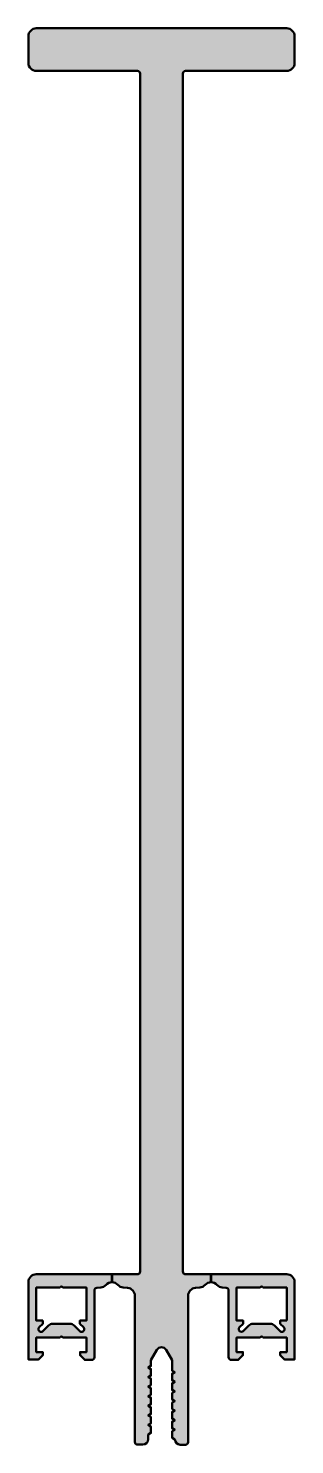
# Model space of a CAD drawing. Extents: x -25 to 25, y -16 to 250.
import ezdxf

# ---------------------------------------------------------------- set-up
doc = ezdxf.new("R2010")
doc.units = 0
doc.layers.add('0S-Alu contour', color=7, linetype='Continuous', lineweight=50)
doc.layers.add('0S-Alu hatch', color=252, linetype='Continuous', lineweight=25)

# ---------------------------------------------------------------- blocks, each defined once
blk = doc.blocks.new('323870__09F9A1A9_8A09_4E8E_88E8_DA9F33B94DBA_')
at = {"layer": '0S-Alu hatch'}
h = blk.add_hatch(color=256, dxfattribs=at)
edge = h.paths.add_edge_path()
edge.add_line((23.49996032714843, 250.1000061000001), (-23.50000915524559, 250.1000061))
edge.add_arc((-23.50000915524555, 248.6000061), 1.499999999999973, 90.0000000000016, 179.9996502944812)
edge.add_line((-25.00000915521758, 248.6000152552734), (-25.00003967279577, 243.6000152552736))
edge.add_arc((-23.50003967282379, 243.6000061000001), 1.499999999999914, 179.9996502944812, 270)
edge.add_line((-23.50003967282379, 242.1000061000002), (-4.499551391601613, 242.1000061000001))
edge.add_ellipse((-4.49955139160167, 241.6000061000001), major_axis=(-0.5, 0), ratio=1, start_angle=180, end_angle=269.9999999999935, ccw=False)
edge.add_line((-3.99955139160167, 241.6000061000001), (-3.999551391601642, 16.5995635951173))
edge.add_ellipse((-4.499551391601642, 16.5995635951173), major_axis=(-0.5, 0), ratio=1, start_angle=90, end_angle=180, ccw=False)
edge.add_line((-4.499551391601642, 16.0995635951173), (-9.28999924, 16.0995635951173))
edge.add_line((-9.28999924, 16.0995635951173), (-9.28999924, 14.59996428917909))
edge.add_ellipse((-9.294345414528575, 13.11173197948963), major_axis=(-1.488238655873675, 0), ratio=1, start_angle=222.0196708088822, end_angle=269.83267615681945, ccw=False)
edge.add_arc((-7.077859569621125, 15.11591096573762), 1.499999999999993, 222.2202372269051, 265.5837240970991)
edge.add_line((-7.193362953475471, 13.62036458788163), (-6.383860306547575, 13.55784543344842))
edge.add_ellipse((-6.499307250976528, 12.06229469775873), major_axis=(-1.499999999999991, 0), ratio=1, start_angle=180, end_angle=265.5858863410852, ccw=False)
edge.add_line((-4.999307250976536, 12.06229469775872), (-4.999307250976528, -15.40036011093738))
edge.add_arc((-4.499307250976528, -15.40036011093738), 0.5000000000000036, 180, 270)
edge.add_line((-4.499307250976528, -15.90036011093738), (-3.500039672851642, -15.90036011093738))
edge.add_arc((-3.500039672851642, -14.90036011093738), 1, 270, 360)
edge.add_line((-2.500039672851642, -14.90036011093738), (-2.50003967285167, -14.00533215872214))
edge.add_line((-2.50003967285167, -14.00533215872214), (-1.999978637695392, -13.69937134140613))
edge.add_line((-1.999978637695392, -13.69937134140613), (-1.999978637695392, -12.49276733749988))
edge.add_line((-1.999978637695392, -12.49276733749988), (-2.500039672851642, -12.20382690781238))
edge.add_line((-2.500039672851642, -12.20382690781238), (-1.999978637695392, -11.91476440781238))
edge.add_line((-1.999978637695392, -11.91476440781238), (-1.999978637695392, -10.69277954453113))
edge.add_line((-1.999978637695392, -10.69277954453113), (-2.500039672851642, -10.40383911484363))
edge.add_line((-2.500039672851642, -10.40383911484363), (-1.999978637695392, -10.11477661484363))
edge.add_line((-1.999978637695392, -10.11477661484363), (-1.999978637695392, -8.891937259374885))
edge.add_line((-1.999978637695392, -8.891937259374885), (-2.500039672851642, -8.603851321874886))
edge.add_line((-2.500039672851642, -8.603851321874886), (-1.999978637695392, -8.314910892187399))
edge.add_line((-1.999978637695392, -8.314910892187399), (-1.999978637695392, -7.091949466406131))
edge.add_line((-1.999978637695392, -7.091949466406131), (-2.500039672851642, -6.803863528906134))
edge.add_line((-2.500039672851642, -6.803863528906134), (-1.999978637695392, -6.514923099218638))
edge.add_line((-1.999978637695392, -6.514923099218638), (-1.999978637695392, -5.291946414648307))
edge.add_line((-1.999978637695392, -5.291946414648307), (-2.500039672851642, -5.003860477148307))
edge.add_line((-2.500039672851642, -5.003860477148307), (-1.997598266601642, -4.713421993076543))
edge.add_line((-1.997598266601642, -4.713421993076543), (-1.997598266601642, -3.493299439578382))
edge.add_line((-1.997598266601642, -3.493299439578382), (-2.500039672851642, -3.20384216660145))
edge.add_line((-2.500039672851642, -3.20384216660145), (-1.997598266601642, -2.91352633391655))
edge.add_line((-1.997598266601642, -2.91352633391655), (-1.997598266601642, -1.693311646609636))
edge.add_line((-1.997598266601642, -1.693311646609636), (-2.500039672851642, -1.403854373632697))
edge.add_line((-2.500039672851642, -1.403854373632697), (-1.997598266601642, -1.113538540947789))
edge.add_line((-1.997598266601642, -1.113538540947789), (-1.997598266601642, -0.0545806919920651))
edge.add_line((-1.997598266601642, -0.0545806919920651), (-0.8633179286505595, 1.90989749839381))
edge.add_ellipse((0.0026906144018426, 1.40986829588634), major_axis=(-1, 0), ratio=1, start_angle=209.9318184979771, end_angle=329.9980679588502, ccw=False)
edge.add_line((0.8693104007148216, 1.9088373790677), (1.999777221679607, -0.0545806919920651))
edge.add_line((1.999777221679607, -0.0545806919920651), (2.000387573242107, -2.014907840429586))
edge.add_line((2.000387573242107, -2.014907840429586), (2.500082397460971, -2.303848270117072))
edge.add_line((2.500082397460971, -2.303848270117072), (2.000082397460971, -2.591934207617068))
edge.add_line((2.000082397460971, -2.591934207617068), (2.000387573242107, -3.814895633398325))
edge.add_line((2.000387573242107, -3.814895633398325), (2.500082397460971, -4.103836063085807))
edge.add_line((2.500082397460971, -4.103836063085807), (2.000082397460971, -4.391922000585807))
edge.add_line((2.000082397460971, -4.391922000585807), (2.000387573242107, -5.614791873632704))
edge.add_line((2.000387573242107, -5.614791873632704), (2.500082397460971, -5.903839114843634))
edge.add_line((2.500082397460971, -5.903839114843634), (2.000082397460971, -6.191925052343634))
edge.add_line((2.000082397460971, -6.191925052343634), (2.000387573242107, -7.414886478124884))
edge.add_line((2.000387573242107, -7.414886478124884), (2.500082397460971, -7.703826907812384))
edge.add_line((2.500082397460971, -7.703826907812384), (2.000082397460971, -7.991912845312382))
edge.add_line((2.000082397460971, -7.991912845312382), (2.000387573242107, -9.214935306249883))
edge.add_line((2.000387573242107, -9.214935306249883), (2.500082397460971, -9.503875735937397))
edge.add_line((2.500082397460971, -9.503875735937397), (2.000082397460971, -9.791961673437395))
edge.add_line((2.000082397460971, -9.791961673437395), (2.000387573242107, -11.01480102890613))
edge.add_line((2.000387573242107, -11.01480102890613), (2.500082397460971, -11.30386352890613))
edge.add_line((2.500082397460971, -11.30386352890613), (2.000082397460971, -11.59280395859363))
edge.add_line((2.000082397460971, -11.59280395859363), (2.000387573242107, -12.81478882187488))
edge.add_line((2.000387573242107, -12.81478882187488), (2.500082397460971, -13.10385132187488))
edge.add_line((2.500082397460971, -13.10385132187488), (2.000082397460971, -13.39279175156238))
edge.add_line((2.000082397460971, -13.39279175156238), (2.000387573242107, -14.59939575546863))
edge.add_line((2.000387573242107, -14.59939575546863), (2.521840906861569, -14.90190904089476))
edge.add_arc((3.522364505917721, -14.90282936770847), 1.000524022335174, 179.9472967680264, 269.8704782764112)
edge.add_line((3.520102742719905, -15.90335083359363), (4.500753784179607, -15.90335083359363))
edge.add_arc((4.500753784179607, -15.40335083359364), 0.4999999999999965, 270, 360)
edge.add_line((5.000753784179604, -15.40335083359364), (5.000753784179607, 12.06258681220972))
edge.add_ellipse((6.500753784179607, 12.06258681220973), major_axis=(-1.5, 0), ratio=1, start_angle=274.41411365891537, end_angle=360, ccw=False)
edge.add_line((6.38530683975064, 13.55813754789943), (7.191001352348052, 13.62033200737371))
edge.add_arc((7.075554407919042, 15.11588274306341), 1.500000000000002, 274.414113658917, 317.7795529899989)
edge.add_ellipse((9.320863292355677, 13.04648110986747), major_axis=(-1.553584454530158, 0), ratio=1, start_angle=271.13829784667087, end_angle=316.90501297959776, ccw=False)
edge.add_line((9.29000019, 14.59975897498715), (9.29000019, 16.09996032363295))
edge.add_line((9.29000019, 16.09996032363295), (4.500570678710943, 16.09996032363295))
edge.add_ellipse((4.500570678710943, 16.59996032363294), major_axis=(-0.4999999999999929, 0), ratio=1, start_angle=3.1077829873993323e-05, end_angle=90, ccw=False)
edge.add_line((4.000570678711024, 16.59996005236564), (4.000448608398556, 241.6000058287329))
edge.add_ellipse((4.500448608398414, 241.6000061000002), major_axis=(-0.4999999999999315, 0), ratio=1, start_angle=-90.00000000000159, end_angle=3.1077829873993323e-05, ccw=False)
edge.add_line((4.500448608398428, 242.1000061000001), (23.49996032714841, 242.1000061000001))
edge.add_arc((23.49996032714836, 243.6000061000001), 1.499999999999992, 270.0000000000021, 360)
edge.add_line((24.99996032714835, 243.6000061000001), (24.99996032714836, 248.6000061000001))
edge.add_arc((23.49996032714839, 248.6000061000001), 1.499999999999971, 0, 89.99999999999837)
at = {"layer": '0S-Alu contour', "color": 7}
for points in [[(23.49996032714843, 250.1000061000001), (-23.50000915524559, 250.1000061)], [(-25.00000915521758, 248.6000152552734), (-25.00003967279577, 243.6000152552736)], [(24.99996032714835, 243.6000061000001), (24.99996032714836, 248.6000061000001)], [(-23.50003967282379, 242.1000061000002), (-4.499551391601613, 242.1000061000001)], [(4.500448608398428, 242.1000061000001), (23.49996032714841, 242.1000061000001)], [(-3.99955139160167, 241.6000061000001), (-3.999551391601642, 16.5995635951173)], [(4.000570678711024, 16.59996005236564), (4.000448608398556, 241.6000058287329)], [(-4.499551391601642, 16.0995635951173), (-9.28999924, 16.0995635951173), (-9.28999924, 14.59996428917909)], [(9.29000019, 14.59975897498715), (9.29000019, 16.09996032363295), (4.500570678710943, 16.09996032363295)], [(-7.193362953475471, 13.62036458788163), (-6.383860306547575, 13.55784543344842)], [(6.38530683975064, 13.55813754789943), (7.191001352348052, 13.62033200737371)], [(-4.999307250976536, 12.06229469775872), (-4.999307250976528, -15.40036011093738)], [(5.000753784179604, -15.40335083359364), (5.000753784179607, 12.06258681220972)], [(-2.500039672851642, -14.90036011093738), (-2.50003967285167, -14.00533215872214), (-1.999978637695392, -13.69937134140613), (-1.999978637695392, -12.49276733749988), (-2.500039672851642, -12.20382690781238), (-1.999978637695392, -11.91476440781238), (-1.999978637695392, -10.69277954453113), (-2.500039672851642, -10.40383911484363), (-1.999978637695392, -10.11477661484363), (-1.999978637695392, -8.891937259374885), (-2.500039672851642, -8.603851321874886), (-1.999978637695392, -8.314910892187399), (-1.999978637695392, -7.091949466406131), (-2.500039672851642, -6.803863528906134), (-1.999978637695392, -6.514923099218638), (-1.999978637695392, -5.291946414648307), (-2.500039672851642, -5.003860477148307), (-1.997598266601642, -4.713421993076543), (-1.997598266601642, -3.493299439578382), (-2.500039672851642, -3.20384216660145), (-1.997598266601642, -2.91352633391655), (-1.997598266601642, -1.693311646609636), (-2.500039672851642, -1.403854373632697), (-1.997598266601642, -1.113538540947789), (-1.997598266601642, -0.0545806919920651), (-0.8633179286505595, 1.90989749839381)], [(0.8693104007148216, 1.9088373790677), (1.999777221679607, -0.0545806919920651), (2.000387573242107, -2.014907840429586), (2.500082397460971, -2.303848270117072), (2.000082397460971, -2.591934207617068), (2.000387573242107, -3.814895633398325), (2.500082397460971, -4.103836063085807), (2.000082397460971, -4.391922000585807), (2.000387573242107, -5.614791873632704), (2.500082397460971, -5.903839114843634), (2.000082397460971, -6.191925052343634), (2.000387573242107, -7.414886478124884), (2.500082397460971, -7.703826907812384), (2.000082397460971, -7.991912845312382), (2.000387573242107, -9.214935306249883), (2.500082397460971, -9.503875735937397), (2.000082397460971, -9.791961673437395), (2.000387573242107, -11.01480102890613), (2.500082397460971, -11.30386352890613), (2.000082397460971, -11.59280395859363), (2.000387573242107, -12.81478882187488), (2.500082397460971, -13.10385132187488), (2.000082397460971, -13.39279175156238), (2.000387573242107, -14.59939575546863), (2.521840906861569, -14.90190904089476)], [(-4.499307250976528, -15.90036011093738), (-3.500039672851642, -15.90036011093738)], [(3.520102742719905, -15.90335083359363), (4.500753784179607, -15.90335083359363)]]:
    blk.add_lwpolyline(points, dxfattribs=at)
for centre, radius, start, end in [((-23.50000915524555, 248.6000061), 1.499999999999973, 90.0000000000016, 179.9996502944812), ((23.49996032714839, 248.6000061000001), 1.499999999999971, 0, 89.99999999999837), ((-23.50003967282379, 243.6000061000001), 1.499999999999914, 179.9996502944812, 270), ((23.49996032714836, 243.6000061000001), 1.499999999999992, 270.0000000000021, 0), ((-7.077859569621125, 15.11591096573762), 1.499999999999993, 222.2202372269051, 265.5837240970991), ((7.075554407919042, 15.11588274306341), 1.500000000000002, 274.414113658917, 317.7795529899989), ((-4.499307250976528, -15.40036011093738), 0.5000000000000036, 180, 270), ((-3.500039672851642, -14.90036011093738), 1, 270, 0), ((3.522364505917721, -14.90282936770847), 1.000524022335174, 179.9472967680264, 269.8704782764112), ((4.500753784179607, -15.40335083359364), 0.4999999999999965, 270, 0)]:
    blk.add_arc(centre, radius, start, end, dxfattribs=at)
at = {"layer": '0S-Alu contour', "color": 7, "extrusion": (0, 0, -1)}
for centre, radius, start, end in [((4.49955139160167, 241.6000061000001), 0.5, 90.00000000000651, 180), ((-4.500448608398414, 241.6000061000002), 0.4999999999999315, 359.9999689221701, 90.0000000000016), ((4.499551391601642, 16.5995635951173), 0.5, 180, 270), ((-4.500570678710943, 16.59996032363294), 0.4999999999999929, 270, 359.9999689221701), ((9.294345414528575, 13.11173197948963), 1.488238655873675, 90.16732384318057, 137.9803291911178), ((6.499307250976528, 12.06229469775873), 1.499999999999992, 94.41411365891481, 180), ((-6.500753784179607, 12.06258681220973), 1.5, 0, 85.58588634108465), ((-9.320863292355677, 13.04648110986747), 1.553584454530158, 43.09498702040225, 88.86170215332915), ((-0.0026906144018426, 1.40986829588634), 1, 30.00193204114979, 150.0681815020229)]:
    blk.add_arc(centre, radius, start, end, dxfattribs=at)
blk = doc.blocks.new('323870__769B28E4_0A9B_4080_BD90_1AFDABDE682F_')
at = {"layer": '0S-Alu hatch'}
h = blk.add_hatch(color=256, dxfattribs=at)
edge = h.paths.add_edge_path()
edge.add_line((9.30000019, 16.09996032363295), (23.50038757322881, 16.09996032363295))
edge.add_ellipse((23.50038757322881, 14.59996032363297), major_axis=(-1.499999999999981, 0), ratio=1, start_angle=180.0002411816105, end_angle=270, ccw=False)
edge.add_line((25.0003875732155, 14.59996663774754), (25.00044861007871, 0.0998663089355923))
edge.add_line((25.00044861007871, 0.0998663089355923), (23.11690368706803, 0.0846710169923029))
edge.add_line((23.11690368706803, 0.0846710169923029), (22.30177917534928, 0.9008941615235421))
edge.add_line((22.30177917534928, 0.9008941615235421), (22.30177917534928, 1.49992370253917))
edge.add_line((22.30177917534928, 1.49992370253917), (23.50081481988048, 1.49992370253917))
edge.add_line((23.50081481988048, 1.49992370253917), (23.50081481988048, 4.199844356836042))
edge.add_line((23.50081481988048, 4.199844356836042), (19.05083313042737, 4.199844356836045))
edge.add_arc((18.80083313042741, 4.143594356836043), 0.2562499999999933, 12.68038349182164, 167.3196165081797)
edge.add_line((18.55083313042741, 4.199844356836043), (14.10085144097428, 4.199844356836045))
edge.add_line((14.10085144097428, 4.199844356836045), (14.10085144097428, 1.49888610488292))
edge.add_line((14.10085144097428, 1.49888610488292), (15.29982605034928, 1.49888610488292))
edge.add_line((15.29982605034928, 1.49888610488292), (15.29976501519294, 0.8998565638672921))
edge.add_line((15.29976501519294, 0.8998565638672921), (14.41554870659928, 0.0144958460938654))
edge.add_line((14.41554870659928, 0.0144958460938654), (13.10584345981422, 0.003922386913743))
edge.add_ellipse((13.10184119079338, 0.5042857806018617), major_axis=(-0.5003793999560799, 0), ratio=1, start_angle=-0.003383293718798086, end_angle=90.458283391625, ccw=False)
edge.add_line((12.60146179170967, 0.5043153278124136), (12.60140076524476, 13.06508746670684))
edge.add_arc((12.10140076525067, 13.0650850374587), 0.5000000000000037, 0.0002783707992508, 85.6010056572104)
edge.add_line((12.13975152915853, 13.56361208678269), (11.40397025477466, 13.62021437943657))
edge.add_ellipse((11.5190225464982, 15.11579552740856), major_axis=(-1.500000000000017, 0), ratio=1, start_angle=42.21819782590552, end_angle=85.60100565721149, ccw=False)
edge.add_arc((9.304037412163678, 13.11521581564179), 1.484715146023225, 41.95730829638857, 90.15579828670423)
edge.add_line((9.30000019, 14.59992547266836), (9.30000019, 16.09996032363295))
edge = h.paths.add_edge_path()
edge.add_line((23.50081481988048, 7.400283809961045), (23.50081481988048, 13.59956359511729))
edge.add_line((23.50081481988048, 13.59956359511729), (19.05083313042741, 13.59956359511729))
edge.add_arc((18.80083313042741, 13.5433135951173), 0.2562500000000001, 12.68038349181954, 167.3196165081805)
edge.add_line((18.5508331304274, 13.59956359511729), (14.10085144097428, 13.5995635951173))
edge.add_line((14.10085144097428, 13.5995635951173), (14.10085144097428, 7.400283809961045))
edge.add_line((14.10085144097428, 7.400283809961045), (15.30348815972428, 7.400283809961045))
edge.add_line((15.30348815972428, 7.400283809961045), (15.30348815972428, 6.80204772597667))
edge.add_line((15.30348815972428, 6.80204772597667), (14.65126648003677, 6.148971554101668))
edge.add_arc((15.00505124284888, 5.795649687240899), 0.4999999999999998, 135.0375077526697, 315.037507752668)
edge.add_line((15.35883600566097, 5.442327820380121), (16.42203669921635, 6.506921440166951))
edge.add_ellipse((17.12960622484058, 5.800277706445399), major_axis=(-1.000000000000021, 0), ratio=1, start_angle=270, end_angle=315.03750775266985, ccw=False)
edge.add_line((17.12960622484058, 6.80027770644542), (20.47728921618489, 6.800277706445421))
edge.add_ellipse((20.47728921618491, 5.800277706445427), major_axis=(-0.9999999999999937, 0), ratio=1, start_angle=224.9639422454686, end_angle=270.00000000000165, ccw=False)
edge.add_line((21.18484085837881, 6.506939346573645), (22.25087426167101, 5.439563331942213))
edge.add_arc((22.60465008276796, 5.792894152006311), 0.49999999999999, 224.9639422454674, 404.9639422454686)
edge.add_line((22.95842590386491, 6.14622497207042), (22.30419006402121, 6.801284786523531))
edge.add_line((22.30419006402121, 6.801284786523531), (22.30419006402121, 7.400283809961045))
edge.add_line((22.30419006402121, 7.400283809961045), (23.50081481988048, 7.400283809961045))
at = {"layer": '0S-Alu contour', "color": 7}
for points in [[(9.30000019, 16.09996032363295), (23.50038757322881, 16.09996032363295)], [(9.30000019, 14.59992547266836), (9.30000019, 16.09996032363295)], [(12.13975152915853, 13.56361208678269), (11.40397025477466, 13.62021437943657)], [(18.5508331304274, 13.59956359511729), (14.10085144097428, 13.5995635951173), (14.10085144097428, 7.400283809961045), (15.30348815972428, 7.400283809961045), (15.30348815972428, 6.80204772597667), (14.65126648003677, 6.148971554101668)], [(25.0003875732155, 14.59996663774754), (25.00044861007871, 0.0998663089355923), (23.11690368706803, 0.0846710169923029), (22.30177917534928, 0.9008941615235421), (22.30177917534928, 1.49992370253917), (23.50081481988048, 1.49992370253917), (23.50081481988048, 4.199844356836042), (19.05083313042737, 4.199844356836045)], [(23.50081481988048, 7.400283809961045), (23.50081481988048, 13.59956359511729), (19.05083313042741, 13.59956359511729)], [(12.60146179170967, 0.5043153278124136), (12.60140076524476, 13.06508746670684)], [(15.35883600566097, 5.442327820380121), (16.42203669921635, 6.506921440166951)], [(17.12960622484058, 6.80027770644542), (20.47728921618489, 6.800277706445421)], [(21.18484085837881, 6.506939346573645), (22.25087426167101, 5.439563331942213)], [(22.95842590386491, 6.14622497207042), (22.30419006402121, 6.801284786523531), (22.30419006402121, 7.400283809961045), (23.50081481988048, 7.400283809961045)], [(18.55083313042741, 4.199844356836043), (14.10085144097428, 4.199844356836045), (14.10085144097428, 1.49888610488292), (15.29982605034928, 1.49888610488292), (15.29976501519294, 0.8998565638672921), (14.41554870659928, 0.0144958460938654), (13.10584345981422, 0.003922386913743)]]:
    blk.add_lwpolyline(points, dxfattribs=at)
at = {"layer": '0S-Alu contour', "color": 7, "extrusion": (0, 0, -1)}
for centre, radius, start, end in [((-23.50038757322881, 14.59996032363297), 1.499999999999982, 90, 179.9997588183895), ((-11.5190225464982, 15.11579552740856), 1.500000000000017, 274.3989943427885, 317.7818021740945), ((-17.12960622484058, 5.800277706445399), 1.000000000000021, 44.96249224733012, 90), ((-20.47728921618491, 5.800277706445427), 0.9999999999999937, 89.99999999999837, 135.0360577545314), ((-13.10184119079338, 0.5042857806018617), 0.5003793999560799, 269.541716608375, 0.0033832937188019)]:
    blk.add_arc(centre, radius, start, end, dxfattribs=at)
at = {"layer": '0S-Alu contour', "color": 7}
for centre, radius, start, end in [((9.304037412163678, 13.11521581564179), 1.484715146023225, 41.95730829638857, 90.15579828670423), ((12.10140076525067, 13.0650850374587), 0.5000000000000037, 0.0002783707992508, 85.6010056572104), ((18.80083313042741, 13.5433135951173), 0.2562500000000001, 12.68038349181954, 167.3196165081805), ((15.00505124284888, 5.795649687240899), 0.4999999999999998, 135.0375077526697, 315.037507752668), ((22.60465008276796, 5.792894152006311), 0.49999999999999, 224.9639422454674, 44.96394224546858), ((18.80083313042741, 4.143594356836043), 0.2562499999999933, 12.68038349182164, 167.3196165081797)]:
    blk.add_arc(centre, radius, start, end, dxfattribs=at)
blk = doc.blocks.new('323870__2D083D15_67C9_4407_AC05_2E33C25CCC36_')
at = {"layer": '0S-Alu hatch'}
h = blk.add_hatch(color=256, dxfattribs=at)
edge = h.paths.add_edge_path()
edge.add_line((-9.29999924, 16.0995635951173), (-23.49973449707039, 16.0995635951173))
edge.add_arc((-23.49973449707039, 14.5995635951173), 1.5, 90, 180)
edge.add_line((-24.99973449707039, 14.5995635951173), (-24.99973449707039, 0.0998687708985529))
edge.add_line((-24.99973449707039, 0.0998687708985529), (-23.11588439941414, 0.0846710169923029))
edge.add_line((-23.11588439941414, 0.0846710169923029), (-22.30075988769539, 0.900894161523553))
edge.add_line((-22.30075988769539, 0.900894161523553), (-22.30075988769539, 1.499923702539177))
edge.add_line((-22.30075988769539, 1.499923702539177), (-23.49979553222659, 1.499923702539177))
edge.add_line((-23.49979553222659, 1.499923702539177), (-23.49979553222659, 4.199844356836052))
edge.add_line((-23.49979553222659, 4.199844356836052), (-19.04981384277349, 4.199844356836052))
edge.add_ellipse((-18.79981384277349, 4.143594356836054), major_axis=(-0.2562499999999997, 0), ratio=1, start_angle=192.6803834918201, end_angle=347.31961650818045, ccw=False)
edge.add_line((-18.54981384277349, 4.199844356836055), (-14.09983215332039, 4.199844356836052))
edge.add_line((-14.09983215332039, 4.199844356836052), (-14.09983215332039, 1.498886104882927))
edge.add_line((-14.09983215332039, 1.498886104882927), (-15.29880676269539, 1.498886104882927))
edge.add_line((-15.29880676269539, 1.498886104882927), (-15.29874572753903, 0.8998565638673028))
edge.add_line((-15.29874572753903, 0.8998565638673028), (-14.41452941894539, 0.0144958460938654))
edge.add_line((-14.41452941894539, 0.0144958460938654), (-13.10478412880982, 0.0039220636373933))
edge.add_arc((-13.10074768066411, 0.5039057704582853), 0.4999999999999929, 269.537452089793, 360)
edge.add_line((-12.60074768066412, 0.5039057704582888), (-12.60074768066414, 13.06531510886881))
edge.add_ellipse((-12.10074768066405, 13.0653151088688), major_axis=(-0.5000000000000853, 0), ratio=1, start_angle=274.3989943427944, end_angle=360, ccw=False)
edge.add_line((-12.13909844457196, 13.56384215819287), (-11.40631637644014, 13.62021372745657))
edge.add_arc((-11.52136866816363, 15.11579487542853), 1.499999999999981, 274.3989943427864, 317.7827565712874)
edge.add_ellipse((-9.285316052102145, 13.06781738596981), major_axis=(-1.532217259079349, 0), ratio=1, start_angle=270.5490719858501, end_angle=317.250406849568, ccw=False)
edge.add_line((-9.29999924, 14.59996428917909), (-9.29999924, 16.0995635951173))
edge = h.paths.add_edge_path()
edge.add_line((-22.30317077636732, 7.400283809961052), (-23.49979553222659, 7.400283809961052))
edge.add_line((-23.49979553222659, 7.400283809961052), (-23.49979553222659, 13.5995635951173))
edge.add_line((-23.49979553222659, 13.5995635951173), (-19.04981384277349, 13.5995635951173))
edge.add_ellipse((-18.79981384277349, 13.5433135951173), major_axis=(-0.2562499999999992, 0), ratio=1, start_angle=192.6803834918195, end_angle=347.3196165081801, ccw=False)
edge.add_line((-18.54981384277349, 13.5995635951173), (-14.09983215332039, 13.5995635951173))
edge.add_line((-14.09983215332039, 13.5995635951173), (-14.09983215332039, 7.400283809961049))
edge.add_line((-14.09983215332039, 7.400283809961049), (-15.30246887207039, 7.400283809961049))
edge.add_line((-15.30246887207039, 7.400283809961049), (-15.30246887207039, 6.802047725976663))
edge.add_line((-15.30246887207039, 6.802047725976663), (-14.65024719238288, 6.148971554101672))
edge.add_ellipse((-15.00403195519499, 5.795649687240903), major_axis=(-0.5000000000000016, 0), ratio=1, start_angle=44.962492247328896, end_angle=224.9624922473302, ccw=False)
edge.add_line((-15.35781671800711, 5.442327820380135), (-16.42101741156247, 6.506921440166963))
edge.add_arc((-17.1285869371867, 5.80027770644542), 1.000000000000008, 44.96249224733019, 90)
edge.add_line((-17.1285869371867, 6.800277706445427), (-20.476269928531, 6.800277706445427))
edge.add_arc((-20.476269928531, 5.800277706445427), 1, 90, 135.0360577545325)
edge.add_line((-21.18382157072492, 6.506939346573645), (-22.24985497401711, 5.439563331942218))
edge.add_ellipse((-22.60363079511407, 5.792894152006322), major_axis=(-0.4999999999999998, 0), ratio=1, start_angle=-44.963942245468274, end_angle=135.036057754533, ccw=False)
edge.add_line((-22.95740661621102, 6.146224972070427), (-22.30317077636732, 6.801284786523538))
edge.add_line((-22.30317077636732, 6.801284786523538), (-22.30317077636732, 7.400283809961052))
at = {"layer": '0S-Alu contour', "color": 7}
for points in [[(-9.29999924, 16.0995635951173), (-23.49973449707039, 16.0995635951173)], [(-9.29999924, 14.59996428917909), (-9.29999924, 16.0995635951173)], [(-24.99973449707039, 14.5995635951173), (-24.99973449707039, 0.0998687708985529), (-23.11588439941414, 0.0846710169923029), (-22.30075988769539, 0.900894161523553), (-22.30075988769539, 1.499923702539177), (-23.49979553222659, 1.499923702539177), (-23.49979553222659, 4.199844356836052), (-19.04981384277349, 4.199844356836052)], [(-22.30317077636732, 7.400283809961052), (-23.49979553222659, 7.400283809961052), (-23.49979553222659, 13.5995635951173), (-19.04981384277349, 13.5995635951173)], [(-18.54981384277349, 13.5995635951173), (-14.09983215332039, 13.5995635951173), (-14.09983215332039, 7.400283809961049), (-15.30246887207039, 7.400283809961049), (-15.30246887207039, 6.802047725976663), (-14.65024719238288, 6.148971554101672)], [(-12.13909844457196, 13.56384215819287), (-11.40631637644014, 13.62021372745657)], [(-12.60074768066412, 0.5039057704582888), (-12.60074768066414, 13.06531510886881)], [(-22.95740661621102, 6.146224972070427), (-22.30317077636732, 6.801284786523538), (-22.30317077636732, 7.400283809961052)], [(-21.18382157072492, 6.506939346573645), (-22.24985497401711, 5.439563331942218)], [(-17.1285869371867, 6.800277706445427), (-20.476269928531, 6.800277706445427)], [(-15.35781671800711, 5.442327820380135), (-16.42101741156247, 6.506921440166963)], [(-18.54981384277349, 4.199844356836055), (-14.09983215332039, 4.199844356836052), (-14.09983215332039, 1.498886104882927), (-15.29880676269539, 1.498886104882927), (-15.29874572753903, 0.8998565638673028), (-14.41452941894539, 0.0144958460938654), (-13.10478412880982, 0.0039220636373933)]]:
    blk.add_lwpolyline(points, dxfattribs=at)
for centre, radius, start, end in [((-23.49973449707039, 14.5995635951173), 1.5, 90, 180), ((-11.52136866816363, 15.11579487542853), 1.499999999999981, 274.3989943427864, 317.7827565712874), ((-20.476269928531, 5.800277706445427), 1, 90, 135.0360577545325), ((-17.1285869371867, 5.80027770644542), 1.000000000000008, 44.96249224733019, 90), ((-13.10074768066411, 0.5039057704582853), 0.4999999999999929, 269.537452089793, 0)]:
    blk.add_arc(centre, radius, start, end, dxfattribs=at)
at = {"layer": '0S-Alu contour', "color": 7, "extrusion": (0, 0, -1)}
for centre, radius, start, end in [((18.79981384277349, 13.5433135951173), 0.2562499999999992, 12.68038349181991, 167.3196165081805), ((12.10074768066405, 13.0653151088688), 0.5000000000000853, 0, 85.60100565720558), ((9.285316052102145, 13.06781738596981), 1.532217259079349, 42.74959315043203, 89.45092801414988), ((22.60363079511407, 5.792894152006322), 0.4999999999999998, 224.963942245467, 44.9639422454683), ((15.00403195519499, 5.795649687240903), 0.5000000000000016, 135.0375077526698, 315.0375077526711), ((18.79981384277349, 4.143594356836054), 0.2562499999999997, 12.68038349181954, 167.3196165081799)]:
    blk.add_arc(centre, radius, start, end, dxfattribs=at)
blk = doc.blocks.new('323870__BACB1014_1970_4E92_832A_E98F8C6AB47B_')
at = {"layer": '0S-Alu contour', "color": 7}
for name in ['323870__09F9A1A9_8A09_4E8E_88E8_DA9F33B94DBA_', '323870__2D083D15_67C9_4407_AC05_2E33C25CCC36_', '323870__769B28E4_0A9B_4080_BD90_1AFDABDE682F_']:
    blk.add_blockref(name, (0, 0), dxfattribs=at)

msp = doc.modelspace()

# ---------------------------------------------------------------- block references
at = {"layer": '0S-Alu contour', "color": 7}
msp.add_blockref('323870__BACB1014_1970_4E92_832A_E98F8C6AB47B_', (0, 0), dxfattribs=at)

doc.saveas('drawing.dxf')
